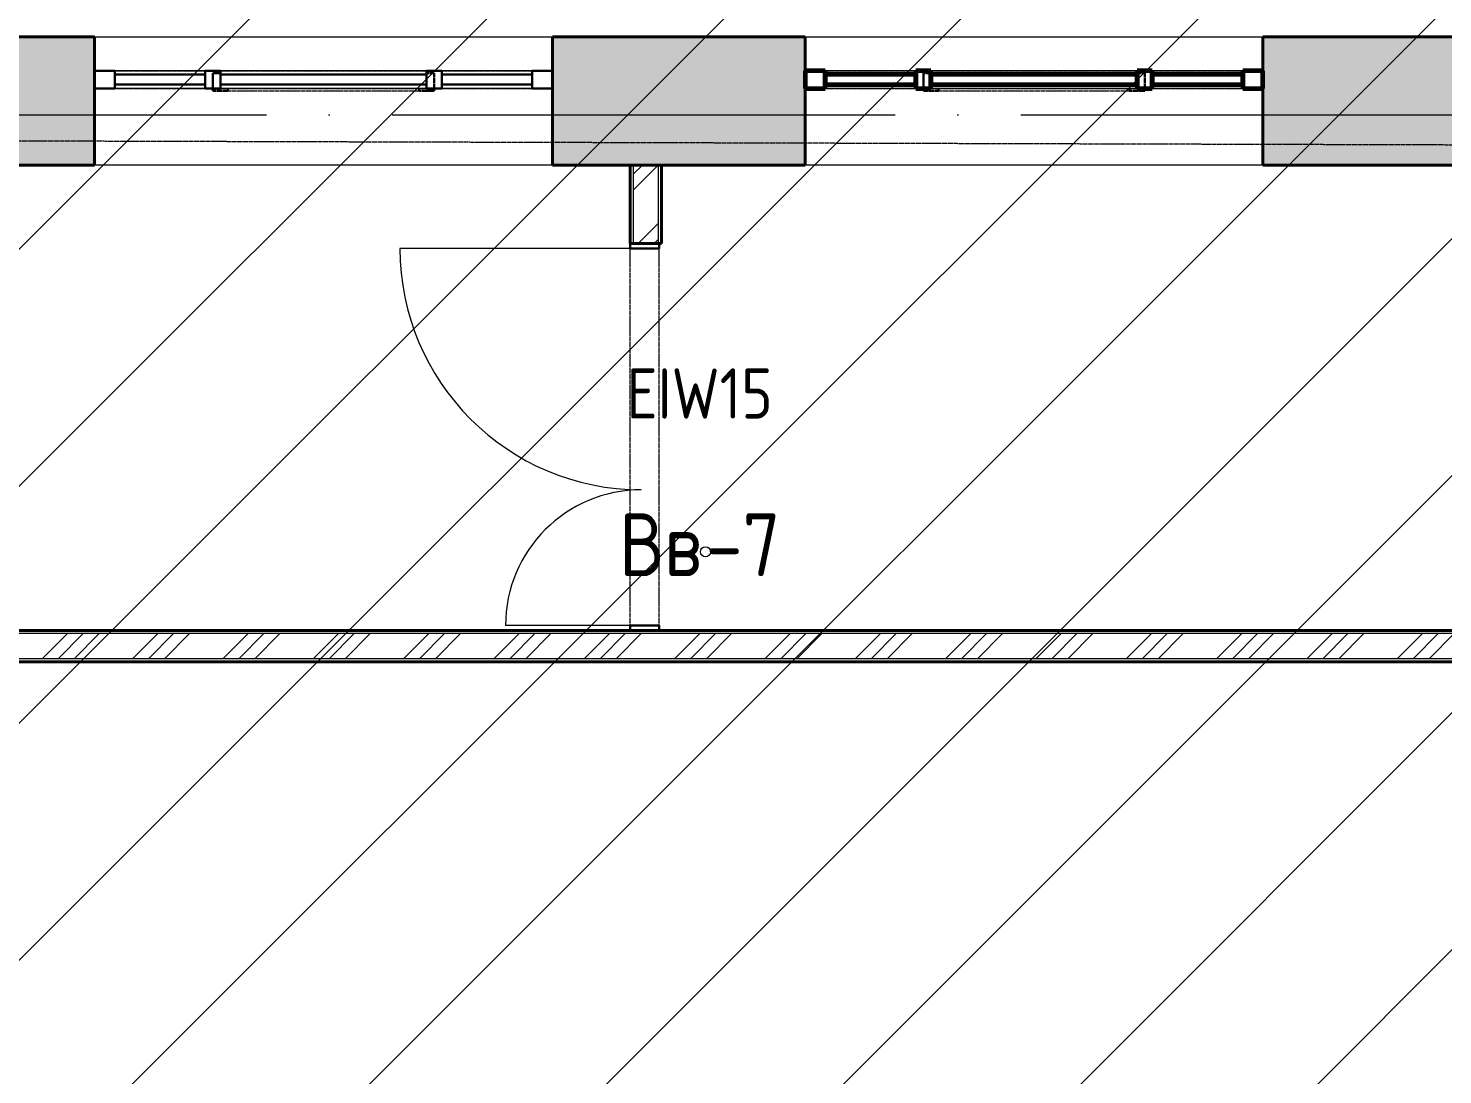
# Model space of a CAD drawing. Header units: millimetres. Extents: x 3050 to 430575, y -569542 to 36130.
# Drawn here: x 301888 to 307512, y -421184 to -417021 of the extents above; entities that cross this region are included whole.
import ezdxf

# ---------------------------------------------------------------- set-up
doc = ezdxf.new("R2010")
doc.units = ezdxf.units.MM
doc.linetypes.add('ADSK_Линия сетки', pattern=[25, 20, -2.5, 0, -2.5])
doc.linetypes.add('ADSK_Сверху', pattern=[4.5, 3, -1.5])
for name, color, linetype, lineweight in [('_ Окна', 7, 'Continuous', 30), ('Витраж', 7, 'Continuous', 18), ('Двери', 7, 'Continuous', 18), ('Марки', 7, 'Continuous', 20), ('Окна', 7, 'Continuous', 18), ('Оси', 7, 'Continuous', 9), ('Панели витража', 7, 'Continuous', 18), ('Перекрытие', 7, 'Continuous', 18), ('Стены внутренние', 7, 'Continuous', 18), ('Стены наружные', 7, 'Continuous', 18), ('Стены штриховка', 7, 'Continuous', 18)]:
    doc.layers.add(name, color=color, linetype=linetype, lineweight=lineweight)
doc.styles.add('GOST Common_1', font='GOST_Common.ttf', dxfattribs={"width": 0.9, "height": 350})
doc.styles.add('GOST Common_2', font='GOST_Common.ttf', dxfattribs={"width": 0.9, "height": 250})
pattern_1 = [(45, (279419.6, -430621.92), (-179.6051, 179.6051), []), (45, (279483.1, -430621.92), (0, 359.2102), []), (45, (279356.1, -430621.92), (0, 359.2102), [])]

# ---------------------------------------------------------------- blocks, each defined once
blk = doc.blocks.new('Прямоугольный импост - 70х20_60мм-1225109-04 План 4-го этажа маркировочный')
at = {"layer": 'Витраж', "color": 253, "linetype": 'ADSK_Сверху', "true_color": 0xaaaaaa}
for p, q in [((39704.5, 2434.5), (39704.5, 2364.5)), ((39784.5, 2434.5), (39704.5, 2434.5)), ((40174.5, 2434.5), (40144.5, 2434.5)), ((39784.5, 2364.5), (39704.5, 2364.5)), ((40174.5, 2364.5), (40144.5, 2364.5))]:
    blk.add_line(p, q, dxfattribs=at)
blk = doc.blocks.new('Прямоугольный импост - 70х20_60мм-1236811-04 План 4-го этажа маркировочный')
at = {"layer": 'Витраж', "color": 253, "linetype": 'ADSK_Сверху', "true_color": 0xaaaaaa}
for p, q in [((-80, 35), (0, 35)), ((0, 35), (0, -35)), ((0, -35), (-80, -35))]:
    blk.add_line(p, q, dxfattribs=at)
blk = doc.blocks.new('Прямоугольный импост - 70х20_60мм-1236812-04 План 4-го этажа маркировочный')
at = {"layer": 'Витраж', "color": 253, "linetype": 'ADSK_Сверху', "true_color": 0xaaaaaa}
for p, q in [((0, 35), (-80, 35)), ((0, -35), (0, 35)), ((-80, -35), (0, -35))]:
    blk.add_line(p, q, dxfattribs=at)
blk = doc.blocks.new('Прямоугольный импост - 70х20_60мм-1225111-04 План 4-го этажа маркировочный')
at = {"layer": 'Витраж', "color": 253, "linetype": 'ADSK_Сверху', "true_color": 0xaaaaaa}
for p, q in [((40204.5, 2434.5), (40174.5, 2434.5)), ((41054.5, 2434.5), (41024.5, 2434.5)), ((40204.5, 2364.5), (40174.5, 2364.5)), ((41054.5, 2364.5), (41024.5, 2364.5))]:
    blk.add_line(p, q, dxfattribs=at)
blk = doc.blocks.new('Витраж-тент со смещением вовне - 60мм 30 сдвиг-1466982-04 План 4-го этажа маркировочный')
at = {"layer": '_ Окна', "color": 253, "linetype": 'ADSK_Сверху', "true_color": 0xaaaaaa}
for p, q in [((-440, 25), (-440, -45)), ((-440, 25), (-410, 25)), ((-440, -45), (-440, 25)), ((440, 25), (410, 25)), ((440, -45), (440, 25)), ((440, -45), (440, 25)), ((-380, -45), (-440, -45)), ((-380, -35), (-380, -45)), ((380, -35), (380, -45)), ((380, -45), (440, -45))]:
    blk.add_line(p, q, dxfattribs=at)
at = {"layer": 'Окна', "color": 253, "linetype": 'ADSK_Сверху', "true_color": 0xaaaaaa}
blk.add_line((-380, -45), (380, -45), dxfattribs=at)
blk = doc.blocks.new('Прямоугольный импост - 70х20_60мм-1225113-04 План 4-го этажа маркировочный')
at = {"layer": 'Витраж', "color": 253, "linetype": 'ADSK_Сверху', "true_color": 0xaaaaaa}
for p, q in [((41084.5, 2434.5), (41054.5, 2434.5)), ((41524.5, 2434.5), (41444.5, 2434.5)), ((41524.5, 2364.5), (41524.5, 2434.5)), ((41084.5, 2364.5), (41054.5, 2364.5)), ((41524.5, 2364.5), (41444.5, 2364.5))]:
    blk.add_line(p, q, dxfattribs=at)
blk = doc.blocks.new('Прямоугольный импост - 70х60мм-1236807-04 План 4-го этажа маркировочный')
at = {"layer": 'Витраж', "color": 253, "linetype": 'ADSK_Сверху', "true_color": 0xaaaaaa}
for p, q in [((-30, 35), (30, 35)), ((30, -35), (-30, -35))]:
    blk.add_line(p, q, dxfattribs=at)
blk = doc.blocks.new('Прямоугольный импост - 70х60мм-1225009-04 План 4-го этажа маркировочный')
at = {"layer": 'Витраж', "color": 253, "linetype": 'ADSK_Сверху', "true_color": 0xaaaaaa}
for p, q in [((41084.5, 2434.5), (41084.5, 2364.5)), ((41444.5, 2434.5), (41084.5, 2434.5)), ((41444.5, 2364.5), (41444.5, 2434.5)), ((41444.5, 2364.5), (41084.5, 2364.5))]:
    blk.add_line(p, q, dxfattribs=at)
blk = doc.blocks.new('Прямоугольный импост - 70х60мм-1242018-04 План 4-го этажа маркировочный')
at = {"layer": 'Витраж', "color": 253, "linetype": 'ADSK_Сверху', "true_color": 0xaaaaaa}
for p, q in [((40204.5, 2434.5), (40204.5, 2364.5)), ((41024.5, 2434.5), (40204.5, 2434.5)), ((41024.5, 2364.5), (41024.5, 2434.5)), ((41024.5, 2364.5), (40204.5, 2364.5))]:
    blk.add_line(p, q, dxfattribs=at)
blk = doc.blocks.new('Прямоугольный импост - Зазор 20х116мм-1853980-04 План 4-го этажа маркировочный')
at = {"layer": 'Витраж', "color": 253, "linetype": 'ADSK_Сверху', "true_color": 0xaaaaaa}
for p, q in [((24861.7, 11204.5), (24861.7, 11224.5)), ((24861.7, 11204.5), (24977.7, 11204.5)), ((24977.7, 11204.5), (24977.7, 11224.5))]:
    blk.add_line(p, q, dxfattribs=at)
blk = doc.blocks.new('Прямоугольный импост - Зазор 20х116мм-1854064-04 План 4-го этажа маркировочный')
at = {"layer": 'Витраж', "color": 253, "linetype": 'ADSK_Сверху', "true_color": 0xaaaaaa}
for p, q in [((0, 76), (-20, 76)), ((0, -40), (0, 76)), ((-20, -40), (0, -40))]:
    blk.add_line(p, q, dxfattribs=at)
blk = doc.blocks.new('Прямоугольный импост - 48х116мм простой-1854140-04 План 4-го этажа маркировочный')
at = {"layer": 'Витраж', "color": 253, "linetype": 'ADSK_Сверху', "true_color": 0xaaaaaa}
for p, q in [((24977.7, 12724.5), (24861.7, 12724.5)), ((24861.7, 11224.5), (24861.7, 12724.5)), ((24977.7, 11224.5), (24977.7, 12724.5)), ((24861.7, 11224.5), (24977.7, 11224.5))]:
    blk.add_line(p, q, dxfattribs=at)
blk = doc.blocks.new('Прямоугольный импост - Зазор 20х116мм-1854068-04 План 4-го этажа маркировочный')
at = {"layer": 'Витраж', "color": 253, "linetype": 'ADSK_Сверху', "true_color": 0xaaaaaa}
for p, q in [((-20, 76), (0, 76)), ((0, 76), (0, -40)), ((0, -40), (-20, -40))]:
    blk.add_line(p, q, dxfattribs=at)
blk = doc.blocks.new('Системная панель - _AR_Стекло_40мм_привязка по центру-V104-04 План 4-го этажа маркировочный')
at = {"layer": 'Панели витража', "lineweight": 30}
for p, q in [((180, 20), (-180, 20)), ((-180, 20), (-180, -20)), ((180, -20), (180, 20)), ((-180, -20), (180, -20))]:
    blk.add_line(p, q, dxfattribs=at)
blk = doc.blocks.new('Прямоугольный импост - 70х40_60мм-V69-04 План 4-го этажа маркировочный')
at = {"layer": 'Витраж'}
for p, q in [((-6143.8, 26502.2), (-6143.8, 26142.2)), ((-6073.8, 26502.2), (-6073.8, 26142.2))]:
    blk.add_line(p, q, dxfattribs=at)
blk = doc.blocks.new('Прямоугольный импост - 70х20_60мм-V105-04 План 4-го этажа маркировочный')
at = {"layer": 'Витраж', "lineweight": 30}
for p, q in [((-80, 35), (0, 35)), ((-80, -35), (-80, 35)), ((0, 35), (0, -35)), ((0, -35), (-80, -35))]:
    blk.add_line(p, q, dxfattribs=at)
blk = doc.blocks.new('Прямоугольный импост - 70х20_60мм-V106-04 План 4-го этажа маркировочный')
at = {"layer": 'Витраж', "lineweight": 30}
for p, q in [((0, 35), (-80, 35)), ((-80, 35), (-80, -35)), ((0, -35), (0, 35)), ((-80, -35), (0, -35))]:
    blk.add_line(p, q, dxfattribs=at)
blk = doc.blocks.new('Прямоугольный импост - 70х40_60мм-V81-04 План 4-го этажа маркировочный')
at = {"layer": 'Витраж'}
for p, q in [((3738.5, 34174.3), (3738.5, 34534.3)), ((3808.5, 34174.3), (3808.5, 34534.3))]:
    blk.add_line(p, q, dxfattribs=at)
blk = doc.blocks.new('Системная панель - _AR_Стекло_40мм_привязка по центру-V109-04 План 4-го этажа маркировочный')
at = {"layer": 'Панели витража', "lineweight": 30}
for p, q in [((410, 20), (-410, 20)), ((-410, 20), (-410, -20)), ((410, -20), (410, 20)), ((-410, -20), (410, -20))]:
    blk.add_line(p, q, dxfattribs=at)
blk = doc.blocks.new('Прямоугольный импост - 70х40_60мм-V110-04 План 4-го этажа маркировочный')
at = {"layer": 'Витраж'}
for p, q in [((15633.3, 13431.6), (14813.3, 13431.6)), ((15633.3, 13361.6), (14813.3, 13361.6))]:
    blk.add_line(p, q, dxfattribs=at)
blk = doc.blocks.new('Прямоугольный импост - 70х60мм-V108-04 План 4-го этажа маркировочный')
at = {"layer": 'Витраж', "lineweight": 30}
for p, q in [((-30, 35), (30, 35)), ((-30, -35), (-30, 35)), ((30, 35), (30, -35)), ((30, -35), (-30, -35))]:
    blk.add_line(p, q, dxfattribs=at)
blk = doc.blocks.new('Системная панель - _AR_Стекло_40мм_привязка по центру-V111-04 План 4-го этажа маркировочный')
at = {"layer": 'Панели витража', "color": 1, "lineweight": 60, "true_color": 0xff0000}
for p, q in [((180, 20), (-180, 20)), ((-180, 20), (-180, -20)), ((180, -20), (180, 20)), ((-180, -20), (180, -20))]:
    blk.add_line(p, q, dxfattribs=at)
blk = doc.blocks.new('Прямоугольный импост - 70х20_60мм-V112-04 План 4-го этажа маркировочный')
at = {"layer": 'Витраж', "color": 1, "lineweight": 60, "true_color": 0xff0000}
for p, q in [((-80, 35), (0, 35)), ((-80, -35), (-80, 35)), ((0, 35), (0, -35)), ((0, -35), (-80, -35))]:
    blk.add_line(p, q, dxfattribs=at)
blk = doc.blocks.new('Прямоугольный импост - 70х20_60мм-V113-04 План 4-го этажа маркировочный')
at = {"layer": 'Витраж', "color": 1, "lineweight": 60, "true_color": 0xff0000}
for p, q in [((0, 35), (-80, 35)), ((-80, 35), (-80, -35)), ((0, -35), (0, 35)), ((-80, -35), (0, -35))]:
    blk.add_line(p, q, dxfattribs=at)
blk = doc.blocks.new('Системная панель - _AR_Стекло_40мм_привязка по центру-V114-04 План 4-го этажа маркировочный')
at = {"layer": 'Панели витража', "color": 1, "lineweight": 60, "true_color": 0xff0000}
for p, q in [((410, 20), (-410, 20)), ((-410, 20), (-410, -20)), ((410, -20), (410, 20)), ((-410, -20), (410, -20))]:
    blk.add_line(p, q, dxfattribs=at)
blk = doc.blocks.new('Прямоугольный импост - 70х60мм-V115-04 План 4-го этажа маркировочный')
at = {"layer": 'Витраж', "color": 1, "lineweight": 60, "true_color": 0xff0000}
for p, q in [((-30, 35), (30, 35)), ((-30, -35), (-30, 35)), ((30, 35), (30, -35)), ((30, -35), (-30, -35))]:
    blk.add_line(p, q, dxfattribs=at)
blk = doc.blocks.new('Дверь-Витраж-Двойная-Витрина - Дв-7-1855991-04 План 4-го этажа маркировочный')
at = {"layer": 'Двери'}
for p, q in [((750, 40), (750, 955.55)), ((-750, 40), (-750, 535.55))]:
    blk.add_line(p, q, dxfattribs=at)
for centre, radius, start, end in [((750, -4.45), 960, 90, 180), ((-750, -4.45), 540, 0, 90)]:
    blk.add_arc(centre, radius, start, end, dxfattribs=at)
blk = doc.blocks.new('Прямоугольный импост - Зазор 20х116мм-1839981-04 План 4-го этажа маркировочный')
at = {"layer": 'Витраж', "lineweight": 30}
for p, q in [((-20, 76), (0, 76)), ((-20, -40), (-20, 76)), ((0, 76), (0, -40)), ((0, -40), (-20, -40))]:
    blk.add_line(p, q, dxfattribs=at)
blk = doc.blocks.new('Прямоугольный импост - Зазор 20х116мм-1839984-04 План 4-го этажа маркировочный')
at = {"layer": 'Витраж', "lineweight": 30}
for p, q in [((0, 76), (-20, 76)), ((-20, 76), (-20, -40)), ((0, -40), (0, 76)), ((-20, -40), (0, -40))]:
    blk.add_line(p, q, dxfattribs=at)
blk = doc.blocks.new('ADSK_Марка_Стена - Экземпляр_ADSK_Позиция-74353-04 План 4-го этажа маркировочный')
at = {"layer": 'Марки', "lineweight": 9}
blk.add_circle((0, 0), 0.2, dxfattribs=at)

msp = doc.modelspace()

# ---------------------------------------------------------------- hatches: boundary and pattern name
at = {"lineweight": 13, "true_color": 0x636466}
h = msp.add_hatch(dxfattribs=at)
h.set_pattern_fill('ANSI31', color=251, scale=210)
h.set_pattern_definition([(45, (-1812091.45, -109463.3), (-471.46345, 471.46345), [])])
h.paths.add_polyline_path([(336184.02, -379783.78), (293385.25, -379662.32), (293385.25, -437206.01), (336184.02, -437327.46)])
at = {"layer": 'Стены внутренние', "lineweight": 9}
h = msp.add_hatch(dxfattribs=at)
h.set_pattern_fill('FP_1', color=256, style=0, pattern_type=2)
h.set_pattern_definition(pattern_1)
h.paths.add_polyline_path([(304393.33, -417877.38), (304393.33, -417565.29), (304293.33, -417565.29), (304293.33, -417877.38)])
h = msp.add_hatch(dxfattribs=at)
h.set_pattern_fill('FP_1', color=256, style=0, pattern_type=2)
h.set_pattern_definition(pattern_1)
h.paths.add_polyline_path([(311621.14, -419529.38), (311621.14, -419429.38), (297792.52, -419429.38), (297792.52, -419529.38), (311609.14, -419529.38)])
at = {"layer": 'Стены наружные', "true_color": 0xc0c0c0}
h = msp.add_hatch(color=9, dxfattribs=at)
h.paths.add_polyline_path([(304977.47, -417565.29), (304977.47, -417055.29), (303971.97, -417055.29), (303971.97, -417565.29), (304710.13, -417565.29)])
h.paths.add_polyline_path([(290276.92, -417565.29), (293732.93, -417565.29), (293732.93, -417055.29), (290276.92, -417055.29), (290276.92, -417564.81)])
h.paths.add_polyline_path([(299358.27, -417565.29), (299358.27, -417055.29), (298363.98, -417055.29), (298363.98, -417565.29), (299078.43, -417565.29)])
h.paths.add_polyline_path([(318671.51, -417565.29), (318671.51, -417055.29), (315211.35, -417055.29), (315211.35, -417565.29), (318524.51, -417565.29)])
h.paths.add_polyline_path([(306797.47, -417565.29), (307779.41, -417565.29), (307779.41, -417055.29), (306797.47, -417055.29), (306797.47, -417522.62)])
h.paths.add_polyline_path([(295552.93, -417565.29), (296543.98, -417565.29), (296543.98, -417055.29), (295552.93, -417055.29), (295552.93, -417468.41)])
h.paths.add_polyline_path([(313391.35, -417565.29), (313391.35, -417055.29), (312386.4, -417055.29), (312386.4, -417565.29), (313157.67, -417565.29)])
h.paths.add_polyline_path([(302151.97, -417565.29), (302151.97, -417055.29), (301178.27, -417055.29), (301178.27, -417565.29), (301894.28, -417565.29)])
h.paths.add_polyline_path([(309599.41, -417565.29), (310566.4, -417565.29), (310566.4, -417055.29), (309599.41, -417055.29), (309599.41, -417537.8)])

# ---------------------------------------------------------------- linework, layer by layer
at = {"layer": 'Оси', "linetype": 'ADSK_Линия сетки', "ltscale": 100}
msp.add_line((268333.38, -417365.13), (336561.32, -417365.13), dxfattribs=at)
at = {"layer": 'Перекрытие', "color": 9, "linetype": 'ADSK_Сверху', "true_color": 0xaad4d4}
msp.add_line((298762.59, -417460.29), (318134.89, -417513.31), dxfattribs=at)
at = {"layer": 'Стены внутренние', "lineweight": 40}
for p, q in [((304281.33, -417565.29), (304281.33, -417877.38)), ((304403.33, -417565.29), (304283.33, -417565.29)), ((304405.33, -417877.38), (304405.33, -417565.29)), ((304281.33, -417877.38), (304405.33, -417877.38)), ((311733.14, -419417.38), (297680.52, -419417.38)), ((297804.52, -419541.38), (311609.14, -419541.38))]:
    msp.add_line(p, q, dxfattribs=at)
at = {"layer": 'Стены внутренние', "color": 253, "linetype": 'ADSK_Сверху', "true_color": 0xaaaaaa}
for p, q in [((304281.33, -417877.38), (304281.33, -417897.38)), ((304281.33, -417877.38), (304397.33, -417877.38)), ((304397.33, -417897.38), (304397.33, -417877.38))]:
    msp.add_line(p, q, dxfattribs=at)
at = {"layer": 'Стены наружные', "lineweight": 40}
for p, q in [((302151.97, -417055.29), (301178.27, -417055.29)), ((302151.97, -417565.29), (302151.97, -417055.29)), ((304977.47, -417055.29), (303971.97, -417055.29)), ((303971.97, -417055.29), (303971.97, -417565.29)), ((304977.47, -417565.29), (304977.47, -417055.29)), ((307779.41, -417055.29), (306797.47, -417055.29)), ((306797.47, -417055.29), (306797.47, -417565.29)), ((301178.27, -417565.29), (302151.97, -417565.29)), ((303971.97, -417565.29), (304281.33, -417565.29)), ((304405.33, -417565.29), (304977.47, -417565.29)), ((306797.47, -417565.29), (307779.41, -417565.29))]:
    msp.add_line(p, q, dxfattribs=at)
at = {"layer": 'Стены наружные'}
for p, q in [((302151.97, -417055.29), (303971.97, -417055.29)), ((304977.47, -417055.29), (306797.47, -417055.29)), ((303971.97, -417565.29), (302151.97, -417565.29)), ((306797.47, -417565.29), (304977.47, -417565.29))]:
    msp.add_line(p, q, dxfattribs=at)
at = {"layer": 'Стены штриховка'}
for p, q in [((304283.33, -417565.29), (304281.33, -417565.29)), ((304283.33, -417565.29), (304283.33, -417877.38)), ((304293.33, -417565.29), (304293.33, -417877.38)), ((304393.33, -417565.29), (304393.33, -417877.38)), ((304405.33, -417565.29), (304403.33, -417565.29)), ((304403.33, -417565.29), (304403.33, -417877.38)), ((311721.14, -419419.38), (297692.52, -419419.38)), ((311721.14, -419429.38), (297692.52, -419429.38)), ((311609.14, -419529.38), (297804.52, -419529.38)), ((311609.14, -419539.38), (297804.52, -419539.38))]:
    msp.add_line(p, q, dxfattribs=at)

# ---------------------------------------------------------------- block references
at = {"layer": '_ Окна', "color": 253, "linetype": 'ADSK_Сверху', "true_color": 0xaaaaaa}
for p in [(303061.97, -417225.29), (305887.47, -417225.29)]:
    msp.add_blockref('Витраж-тент со смещением вовне - 60мм 30 сдвиг-1466982-04 План 4-го этажа маркировочный', p, dxfattribs=at)
at = {"layer": 'Витраж', "color": 253, "linetype": 'ADSK_Сверху', "true_color": 0xaaaaaa}
for name, p, rotation in [('Прямоугольный импост - 70х20_60мм-1236812-04 План 4-го этажа маркировочный', (302151.97, -417225.29), 180), ('Прямоугольный импост - 70х20_60мм-1225113-04 План 4-го этажа маркировочный', (343676.43, -414825.78), 180), ('Прямоугольный импост - 70х60мм-1225009-04 План 4-го этажа маркировочный', (343676.43, -414825.78), 180), ('Прямоугольный импост - 70х20_60мм-1225111-04 План 4-го этажа маркировочный', (343676.43, -414825.78), 180), ('Прямоугольный импост - 70х60мм-1242018-04 План 4-го этажа маркировочный', (343676.43, -414825.78), 180), ('Прямоугольный импост - 70х20_60мм-1225109-04 План 4-го этажа маркировочный', (343676.43, -414825.78), 180), ('Прямоугольный импост - 70х60мм-1225009-04 План 4-го этажа маркировочный', (344976.43, -414825.78), 180), ('Прямоугольный импост - 70х20_60мм-1236812-04 План 4-го этажа маркировочный', (304977.47, -417225.29), 180), ('Прямоугольный импост - 70х20_60мм-1225113-04 План 4-го этажа маркировочный', (346501.92, -414825.78), 180), ('Прямоугольный импост - 70х60мм-1225009-04 План 4-го этажа маркировочный', (346501.92, -414825.78), 180), ('Прямоугольный импост - 70х20_60мм-1225111-04 План 4-го этажа маркировочный', (346501.92, -414825.78), 180), ('Прямоугольный импост - 70х60мм-1242018-04 План 4-го этажа маркировочный', (346501.92, -414825.78), 180), ('Прямоугольный импост - 70х20_60мм-1225109-04 План 4-го этажа маркировочный', (346501.92, -414825.78), 180), ('Прямоугольный импост - 70х60мм-1225009-04 План 4-го этажа маркировочный', (347801.92, -414825.78), 180), ('Прямоугольный импост - Зазор 20х116мм-1854064-04 План 4-го этажа маркировочный', (304321.33, -419417.38), 270)]:
    msp.add_blockref(name, p, dxfattribs=dict(at, rotation=rotation))
at = {"layer": 'Витраж'}
for name, p, rotation in [('Прямоугольный импост - 70х20_60мм-V106-04 План 4-го этажа маркировочный', (302151.97, -417225.29), 180), ('Прямоугольный импост - 70х40_60мм-V69-04 План 4-го этажа маркировочный', (276089.73, -423334.04), 270.0000000000002), ('Прямоугольный импост - 70х40_60мм-V81-04 План 4-го этажа маркировочный', (338066.29, -420998.79), 90.00000000000065), ('Прямоугольный импост - 70х20_60мм-V113-04 План 4-го этажа маркировочный', (304977.47, -417225.29), 180), ('Прямоугольный импост - 70х40_60мм-V69-04 План 4-го этажа маркировочный', (278915.23, -423334.04), 270.0000000000002), ('Прямоугольный импост - 70х40_60мм-V81-04 План 4-го этажа маркировочный', (340891.78, -420998.79), 90.00000000000065), ('Прямоугольный импост - Зазор 20х116мм-1839984-04 План 4-го этажа маркировочный', (304321.33, -419417.38), 270)]:
    msp.add_blockref(name, p, dxfattribs=dict(at, rotation=rotation))
at = {"layer": 'Витраж', "color": 253, "linetype": 'ADSK_Сверху', "true_color": 0xaaaaaa, "extrusion": (0, 0, -1)}
for name, p, rotation in [('Прямоугольный импост - 70х60мм-1236807-04 План 4-го этажа маркировочный', (-302621.97, -417225.29), 180), ('Прямоугольный импост - 70х60мм-1236807-04 План 4-го этажа маркировочный', (-303501.97, -417225.29), 180), ('Прямоугольный импост - 70х20_60мм-1236811-04 План 4-го этажа маркировочный', (-303971.97, -417225.29), 180), ('Прямоугольный импост - 70х60мм-1236807-04 План 4-го этажа маркировочный', (-305447.47, -417225.29), 180), ('Прямоугольный импост - 70х60мм-1236807-04 План 4-го этажа маркировочный', (-306327.47, -417225.29), 180), ('Прямоугольный импост - 70х20_60мм-1236811-04 План 4-го этажа маркировочный', (-306797.47, -417225.29), 180), ('Прямоугольный импост - Зазор 20х116мм-1854068-04 План 4-го этажа маркировочный', (-304321.33, -417877.38), 90)]:
    msp.add_blockref(name, p, dxfattribs=dict(at, rotation=rotation))
at = {"layer": 'Витраж', "extrusion": (0, 0, -1)}
for name, p, rotation in [('Прямоугольный импост - 70х60мм-V108-04 План 4-го этажа маркировочный', (-302621.97, -417225.29), 180), ('Прямоугольный импост - 70х60мм-V108-04 План 4-го этажа маркировочный', (-303501.97, -417225.29), 180), ('Прямоугольный импост - 70х20_60мм-V105-04 План 4-го этажа маркировочный', (-303971.97, -417225.29), 180), ('Прямоугольный импост - 70х60мм-V115-04 План 4-го этажа маркировочный', (-305447.47, -417225.29), 180), ('Прямоугольный импост - 70х60мм-V115-04 План 4-го этажа маркировочный', (-306327.47, -417225.29), 180), ('Прямоугольный импост - 70х20_60мм-V112-04 План 4-го этажа маркировочный', (-306797.47, -417225.29), 180), ('Прямоугольный импост - Зазор 20х116мм-1839981-04 План 4-го этажа маркировочный', (-304321.33, -417877.38), 90)]:
    msp.add_blockref(name, p, dxfattribs=dict(at, rotation=rotation))
at = {"layer": 'Витраж'}
for p in [(287838.65, -430621.92), (290664.14, -430621.92)]:
    msp.add_blockref('Прямоугольный импост - 70х40_60мм-V110-04 План 4-го этажа маркировочный', p, dxfattribs=at)
at = {"layer": 'Витраж', "color": 253, "linetype": 'ADSK_Сверху', "true_color": 0xaaaaaa}
for name in ['Прямоугольный импост - 48х116мм простой-1854140-04 План 4-го этажа маркировочный', 'Прямоугольный импост - Зазор 20х116мм-1853980-04 План 4-го этажа маркировочный']:
    msp.add_blockref(name, (279419.61, -430621.92), dxfattribs=at)
at = {"layer": 'Двери', "rotation": 90}
msp.add_blockref('Дверь-Витраж-Двойная-Витрина - Дв-7-1855991-04 План 4-го этажа маркировочный', (304321.33, -418647.38), dxfattribs=at)
at = {"layer": 'Марки', "xscale": 99.99999999999993, "yscale": 99.99999999999993, "zscale": 99.99999999999993}
msp.add_blockref('ADSK_Марка_Стена - Экземпляр_ADSK_Позиция-74353-04 План 4-го этажа маркировочный', (304581.17, -419103.76), dxfattribs=at)
at = {"layer": 'Панели витража'}
for name, p in [('Системная панель - _AR_Стекло_40мм_привязка по центру-V104-04 План 4-го этажа маркировочный', (302411.97, -417225.29)), ('Системная панель - _AR_Стекло_40мм_привязка по центру-V109-04 План 4-го этажа маркировочный', (303061.97, -417225.29)), ('Системная панель - _AR_Стекло_40мм_привязка по центру-V104-04 План 4-го этажа маркировочный', (303711.97, -417225.29)), ('Системная панель - _AR_Стекло_40мм_привязка по центру-V111-04 План 4-го этажа маркировочный', (305237.47, -417225.29)), ('Системная панель - _AR_Стекло_40мм_привязка по центру-V114-04 План 4-го этажа маркировочный', (305887.47, -417225.29)), ('Системная панель - _AR_Стекло_40мм_привязка по центру-V111-04 План 4-го этажа маркировочный', (306537.47, -417225.29))]:
    msp.add_blockref(name, p, dxfattribs=at)

# ---------------------------------------------------------------- texts
at = {"layer": 'Марки', "lineweight": 9, "attachment_point": 1}
for s, insert, char_height, width, style in [('EIW15', (304267.24, -418374.13), 200, 735.9491, 'GOST Common_1'), ('Вв', (304237.09, -418950.78), 250, 418.4809, 'GOST Common_2'), ('-7', (304582.37, -418950.78), 250, 389.6201, 'GOST Common_2')]:
    msp.add_mtext(s, dxfattribs=dict(at, insert=insert, char_height=char_height, width=width, style=style))

doc.saveas('drawing.dxf')
